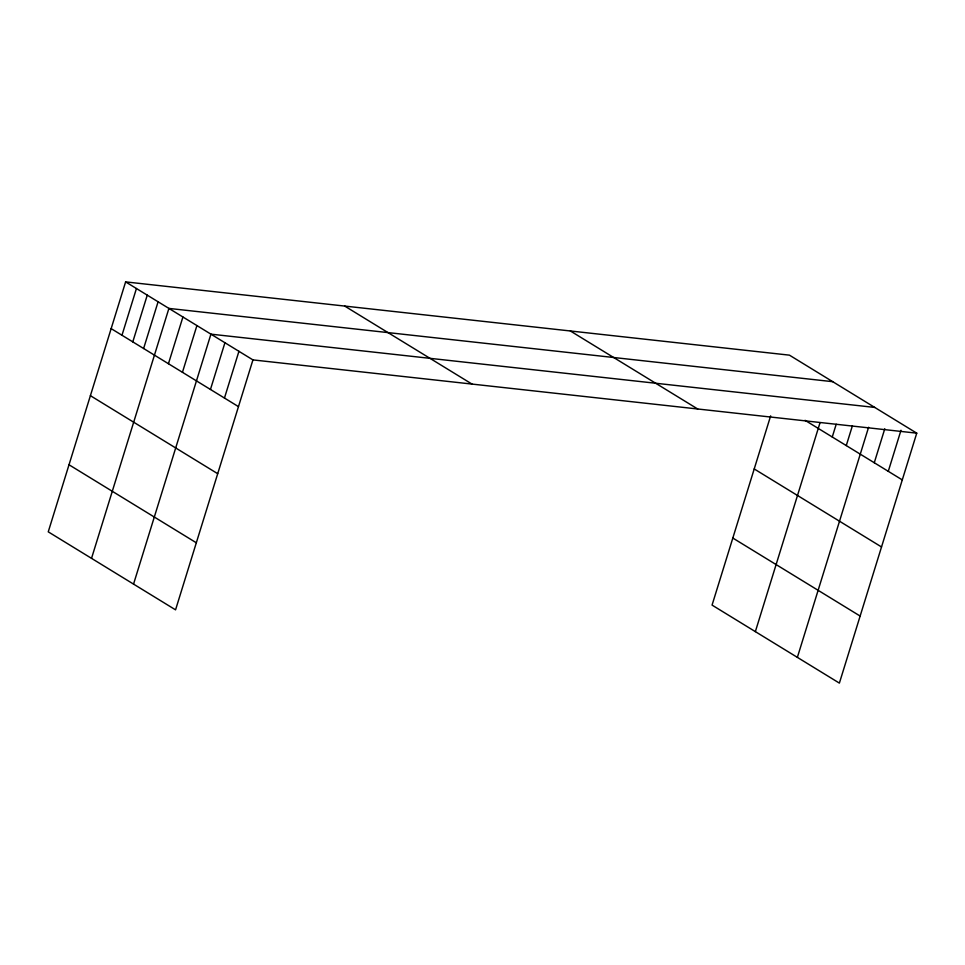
<?xml version="1.0" encoding="UTF-8"?>
<svg xmlns="http://www.w3.org/2000/svg" width="965" height="965" viewBox="0 0 965 965"><rect width="100%" height="100%" fill="white"/><g stroke="black" fill="none" stroke-linecap="round" stroke-linejoin="round"><path stroke-width="1.45" d="M125.619 281.889L48.25 531.836L175.558 609.844L252.939 359.897L125.619 281.889L789.442 355.156L916.75 433.164L839.381 683.111L712.061 605.103L770.649 415.867M121.976 335.253L136.439 288.511M132.796 341.875L147.259 295.145M143.616 348.51L158.091 301.78M91.53 558.349L168.911 308.414L832.723 381.682M168.441 363.721L182.916 316.99M182.445 372.309L196.92 325.567M133.544 584.102L210.925 334.155L874.736 407.423M210.454 389.462L224.929 342.732M224.459 398.05L238.934 351.308M755.354 631.629L820.009 422.754M832.264 437L836.209 424.25M846.269 445.577L852.409 425.746M797.367 657.37L868.597 427.254M874.278 462.742L884.796 428.75M888.283 471.318L900.996 430.257M252.939 359.897L916.75 433.164M805.027 420.306L902.287 479.907M570.375 330.983L697.695 408.991M754.22 468.954L881.528 546.962M732.821 538.048L860.141 616.056M344.686 306.062L471.994 384.07M111.156 328.619L238.464 406.627M90.396 395.674L217.704 473.694M69.01 464.768L196.317 542.776"/></g></svg>
